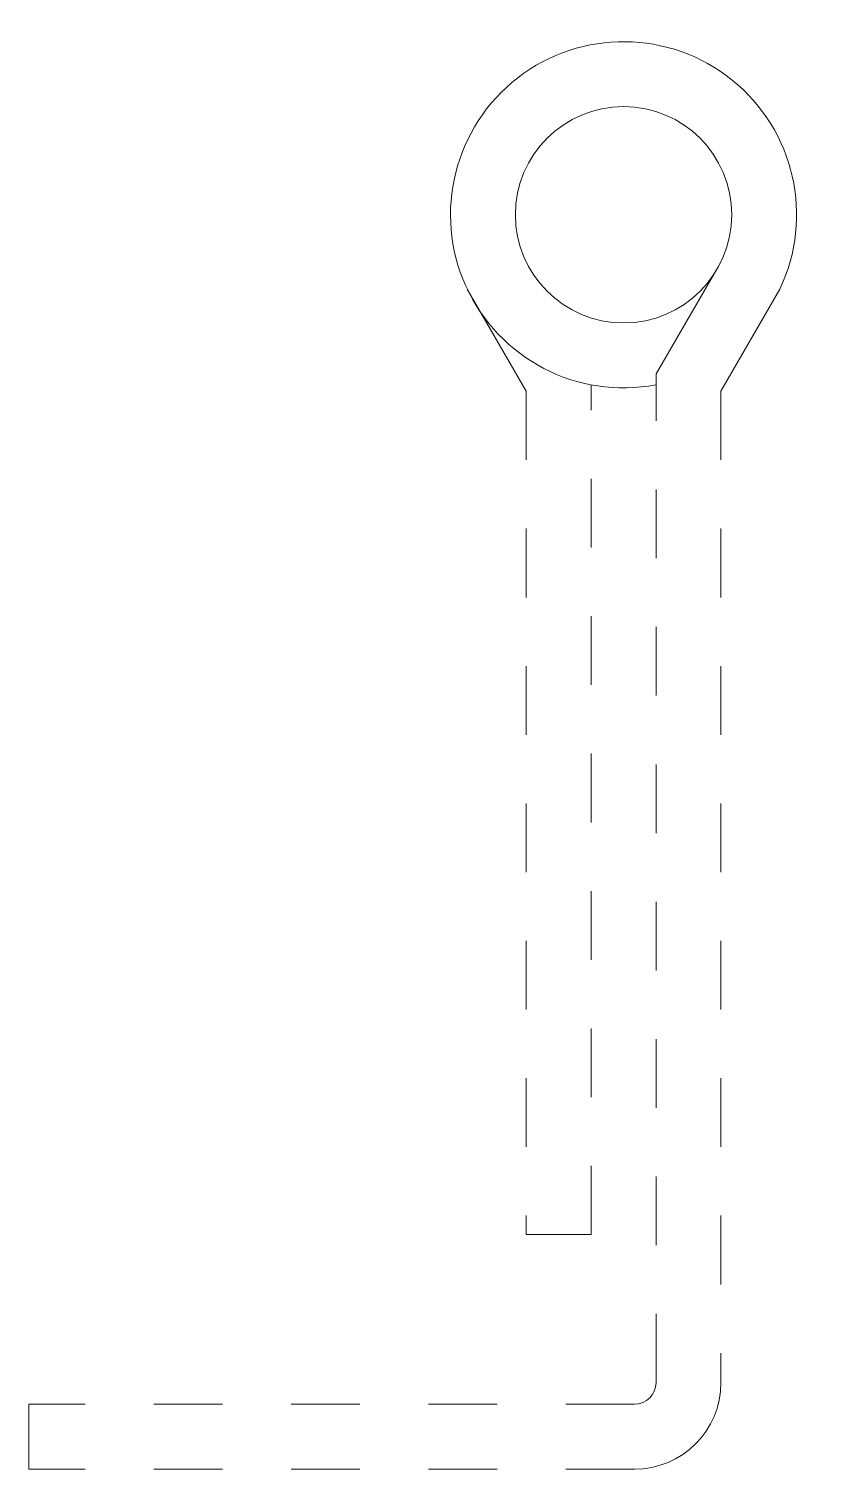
# Model space of a CAD drawing. Header units: metres. Extents: x -27.5 to 8.8, y -47.8 to 18.7.
import ezdxf

# ---------------------------------------------------------------- set-up
doc = ezdxf.new("R2010")
doc.units = ezdxf.units.M
doc.linetypes.add('Dash', pattern=[6.35, 3.175, -3.175])
doc.layers.add('A-DETL-GENF', color=92, linetype='Continuous', lineweight=18)
doc.layers.add('A-DETL-GENF-HDLN', color=1, linetype='Dash', lineweight=18)

# ---------------------------------------------------------------- blocks, each defined once
blk = doc.blocks.new('30 projectscharnier - knoop 16mm hoek-1518856-00_0 Basismaterialen')
at = {"layer": 'A-DETL-GENF'}
for p, q in [((4.319, 7.609), (1.5, 2.778)), ((-7.224, 6.692), (-4.5, 1.974)), ((7.224, 6.692), (4.5, 1.974))]:
    blk.add_line(p, q, dxfattribs=at)
blk.add_circle((0, 10.129), 5, dxfattribs=at)
for centre, radius, start, end in [((0, 10.129), 8, 334.55567, 280.80692), ((0.5, -43.844), 4, 270, 360), ((0.5, -43.844), 1, 270, 0)]:
    blk.add_arc(centre, radius, start, end, dxfattribs=at)
at = {"layer": 'A-DETL-GENF-HDLN'}
for p, q in [((1.5, -43.844), (1.5, 2.778)), ((-1.5, -37), (-1.5, 2.271)), ((-4.5, 1.974), (-4.5, -37)), ((4.5, 1.974), (4.5, -43.844)), ((-4.5, -37), (-1.5, -37)), ((0.5, -44.844), (-27.5, -44.844)), ((-27.5, -47.844), (-27.5, -44.844)), ((0.5, -47.844), (-27.5, -47.844))]:
    blk.add_line(p, q, dxfattribs=at)

msp = doc.modelspace()

# ---------------------------------------------------------------- block references
msp.add_blockref('30 projectscharnier - knoop 16mm hoek-1518856-00_0 Basismaterialen', (0, 0))

doc.saveas('drawing.dxf')
